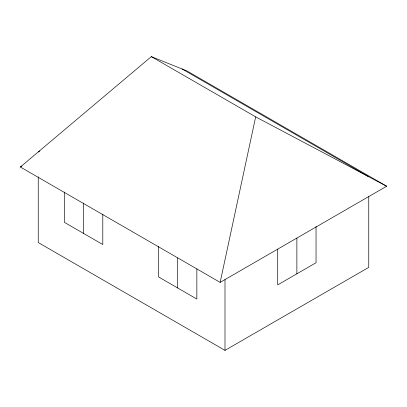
<?xml version="1.0" encoding="UTF-8"?>
<svg xmlns="http://www.w3.org/2000/svg" width="407" height="407" viewBox="0 0 407 407"><rect width="100%" height="100%" fill="white"/><g stroke="black" fill="none" stroke-linecap="round" stroke-linejoin="round"><path stroke-width="0.61" d="M220.146 282.372L255.672 116.87L151.328 56.634L20.35 167.018L220.146 282.372L386.65 186.238L186.854 70.889L151.328 56.634M38.243 151.943L39.886 150.992M20.35 167.018L21.998 166.066M38.243 176.852L38.243 242.547L224.995 350.366L368.757 267.368L368.757 196.622M255.672 116.87L386.65 186.238M182.005 68.941L368.757 176.765M316.041 226.373L316.041 262.744L277.716 284.864L277.716 249.125M296.876 238.064L296.876 273.804M224.995 279.619L224.995 350.366M196.851 268.956L196.851 299.053L158.527 276.928L158.527 246.204M177.691 257.896L177.691 287.993M102.798 214.148L102.798 244.521L64.474 222.4L64.474 192.023M83.639 203.083L83.639 233.46"/></g></svg>
